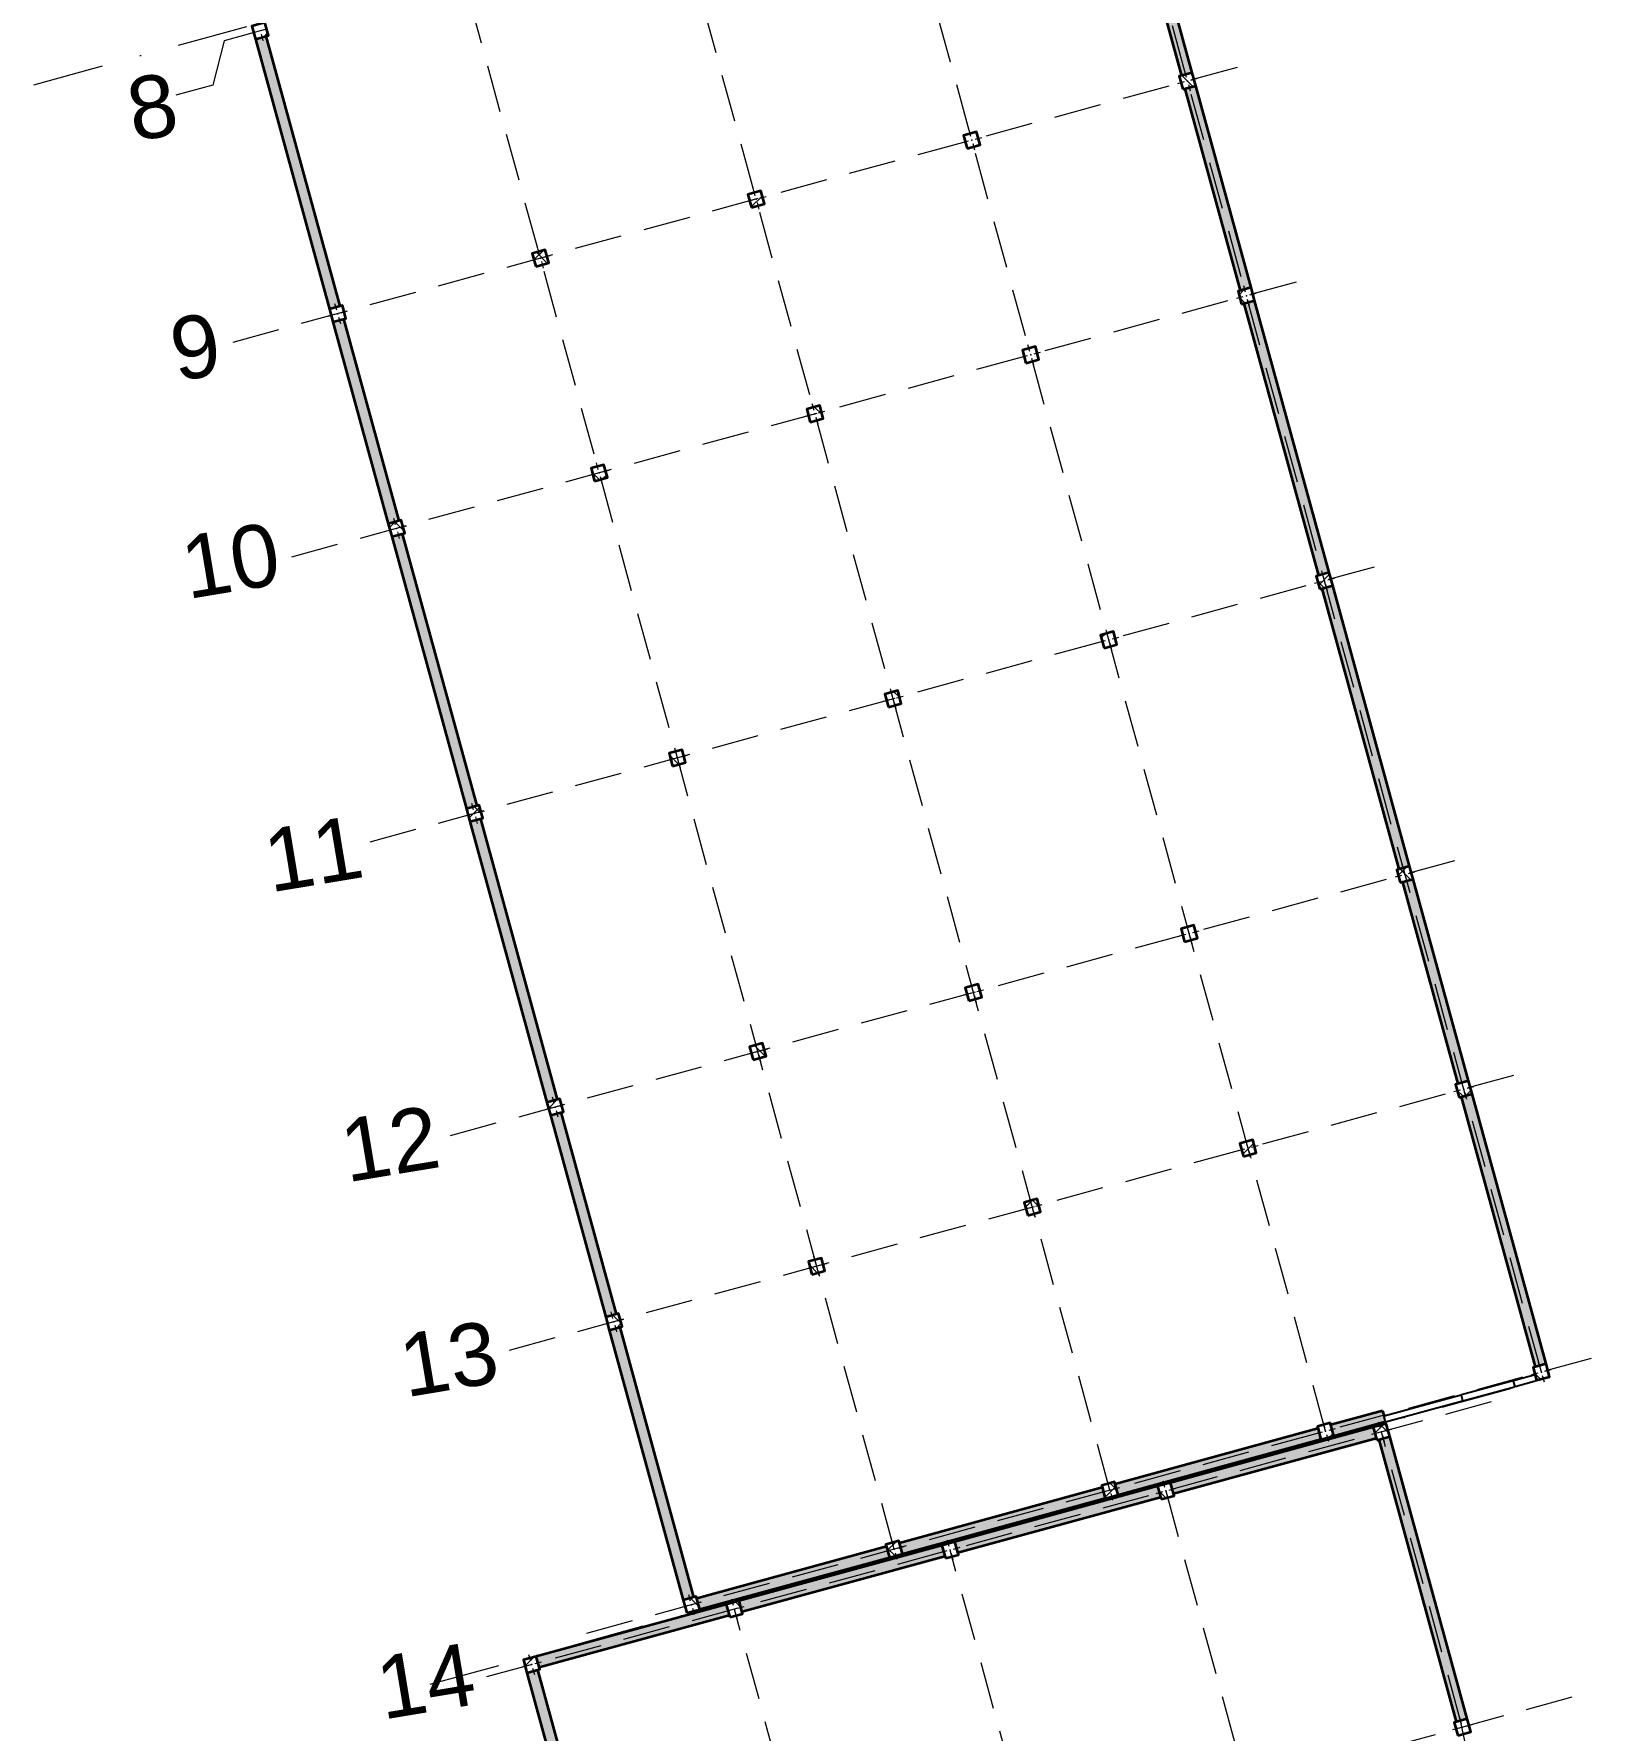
# Model space of a CAD drawing. Header units: millimetres. Extents: x 3404150 to 5321756, y 189673 to 670966.
# Drawn here: x 4110117 to 4144929, y 476720 to 514660 of the extents above; entities that cross this region are included whole.
import ezdxf

# ---------------------------------------------------------------- set-up
doc = ezdxf.new("R2010")
doc.units = ezdxf.units.MM
doc.header["$MEASUREMENT"] = 0
doc.set_wipeout_variables(frame=1)
for name, pattern in [('Dot & Dashed', [3351.388812, 1587.5, -881.944444, 0, -881.944368]), ('Hidden', [1587.5, 1058.333333, -529.166667]), ('Wipeout_Contour', [1000, 0, -1000])]:
    doc.linetypes.add(name, pattern=pattern)
for name, color, linetype, lineweight in [('Drawing & Figure_Pen_No__20', 1, 'Continuous', 0), ('New_Structural - Bearing_Pen_No__1', 7, 'Continuous', 13), ('New_Structural - Bearing_Pen_No__21', 7, 'Continuous', 35), ('New_Structural - Bearing_Pen_No__22', 8, 'Continuous', 35)]:
    doc.layers.add(name, color=color, linetype=linetype, lineweight=lineweight)
for name, color, linetype, lineweight, true_color in [('New_2D Drafting - General_Pen_No__68', 7, 'Continuous', 20, 0xfd4435), ('New_Drawing & Figure_Pen_No__61', 7, 'Continuous', 20, 0x6a6a6a), ('New_Structural - Bearing_Pen_No__102', 7, 'Continuous', 13, 0xcccccc), ('New_Structural - Bearing_Pen_No__161', 7, 'Continuous', 13, 0x6a6a6a), ('New_Structural - Bearing_Pen_No__87', 7, 'Continuous', 20, 0x6a6a6a)]:
    doc.layers.add(name, color=color, linetype=linetype, lineweight=lineweight, true_color=true_color)
doc.layers.add('New_Structural - Bearing', color=7, linetype='Continuous')
doc.styles.add('GENERATED_STYLE_1', font='arial.ttf')
pattern_1 = [(45, (0, 0), (-459.61939, 459.61939), []), (135, (0, 0), (459.61939, 459.61939), [])]

msp = doc.modelspace()

# ---------------------------------------------------------------- hatches: boundary and pattern name
at = {"layer": 'New_Structural - Bearing_Pen_No__1', "linetype": 'Continuous', "lineweight": 0, "true_color": 0x5f5f5f}
for points in [[(4134359, 519828), (4134118, 519762), (4135772, 513725), (4136013, 513791)], [(4115070, 514545), (4116723, 508507), (4116964, 508573), (4115311, 514611)], [(4136092, 513501), (4135851, 513435), (4137087, 508922), (4137328, 508988)], [(4137166, 508632), (4138833, 502546), (4139075, 502612), (4137408, 508698)], [(4117044, 508284), (4116803, 508218), (4118039, 503704), (4118280, 503770)], [(4118118, 503415), (4119785, 497329), (4120026, 497395), (4118359, 503481)], [(4139154, 502323), (4138913, 502257), (4140632, 495978), (4140874, 496044)], [(4119864, 497040), (4121584, 490761), (4121825, 490827), (4120105, 497106)], [(4140712, 495689), (4141948, 491175), (4142189, 491241), (4140953, 495755)], [(4142027, 490886), (4143681, 484846), (4143923, 484912), (4142268, 490952)], [(4121904, 490538), (4121663, 490472), (4122900, 485958), (4123141, 486024)], [(4123220, 485735), (4122979, 485669), (4124633, 479629), (4124874, 479695)], [(4139113, 483545), (4139179, 483304), (4140336, 483621), (4140270, 483862)], [(4134291, 482224), (4134357, 481983), (4138890, 483225), (4138824, 483466)], [(4135527, 482252), (4135593, 482011), (4140126, 483253), (4140060, 483494)], [(4140188, 483218), (4141917, 476903), (4142158, 476969), (4140429, 483284)], [(4129468, 480904), (4129534, 480662), (4134067, 481904), (4134001, 482145)], [(4135238, 482173), (4130705, 480931), (4130771, 480690), (4135304, 481932)], [(4124935, 479662), (4125001, 479421), (4129245, 480583), (4129179, 480824)], [(4125882, 479610), (4125948, 479369), (4130481, 480611), (4130415, 480852)], [(4121349, 478369), (4121415, 478128), (4125659, 479290), (4125593, 479531)], [(4121139, 478000), (4122869, 471686), (4123110, 471752), (4121380, 478066)]]:
    msp.add_hatch(color=251, dxfattribs=at).paths.add_polyline_path(points)
at = {"layer": 'New_Structural - Bearing_Pen_No__102', "linetype": 'Continuous', "lineweight": 13, "true_color": 0xcccccc}
h = msp.add_hatch(dxfattribs=at)
h.set_pattern_fill('CONCRETE_BLOCK', color=254, style=0, pattern_type=2)
h.set_pattern_definition(pattern_1)
h.paths.add_polyline_path([(4143189, 484525), (4142032, 484208), (4142063, 484092), (4143221, 484409)])
h = msp.add_hatch(dxfattribs=at)
h.set_pattern_fill('CONCRETE_BLOCK', color=254, style=0, pattern_type=2)
h.set_pattern_definition(pattern_1)
h.paths.add_polyline_path([(4143199, 484527), (4143230, 484412), (4143713, 484544), (4143681, 484660)])
h = msp.add_hatch(dxfattribs=at)
h.set_pattern_fill('CONCRETE_BLOCK', color=254, style=0, pattern_type=2)
h.set_pattern_definition(pattern_1)
h.paths.add_polyline_path([(4142022, 484205), (4140305, 483735), (4140337, 483619), (4142054, 484089)])
at = {"layer": 'New_Structural - Bearing_Pen_No__161', "linetype": 'Continuous', "lineweight": 13, "true_color": 0x6a6a6a}
h = msp.add_hatch(dxfattribs=at)
h.set_pattern_fill('CONCRETE_BLOCK', color=251, style=0, pattern_type=2)
h.set_pattern_definition(pattern_1)
h.paths.add_polyline_path([(4115070, 514545), (4115359, 514624), (4115280, 514914), (4114990, 514834)])
h = msp.add_hatch(dxfattribs=at)
h.set_pattern_fill('CONCRETE_BLOCK', color=251, style=0, pattern_type=2)
h.set_pattern_definition(pattern_1)
h.paths.add_polyline_path([(4135803, 513422), (4136092, 513501), (4136013, 513791), (4135723, 513712)])
h = msp.add_hatch(dxfattribs=at)
h.set_pattern_fill('CONCRETE_BLOCK', color=251, style=0, pattern_type=2)
h.set_pattern_definition(pattern_1)
h.paths.add_polyline_path([(4130980, 512101), (4131270, 512181), (4131190, 512470), (4130901, 512391)])
h = msp.add_hatch(dxfattribs=at)
h.set_pattern_fill('CONCRETE_BLOCK', color=251, style=0, pattern_type=2)
h.set_pattern_definition(pattern_1)
h.paths.add_polyline_path([(4126158, 510780), (4126447, 510860), (4126368, 511149), (4126079, 511070)])
h = msp.add_hatch(dxfattribs=at)
h.set_pattern_fill('CONCRETE_BLOCK', color=251, style=0, pattern_type=2)
h.set_pattern_definition(pattern_1)
h.paths.add_polyline_path([(4121336, 509460), (4121625, 509539), (4121546, 509828), (4121256, 509749)])
h = msp.add_hatch(dxfattribs=at)
h.set_pattern_fill('CONCRETE_BLOCK', color=251, style=0, pattern_type=2)
h.set_pattern_definition(pattern_1)
h.paths.add_polyline_path([(4137118, 508619), (4137408, 508698), (4137328, 508988), (4137039, 508908)])
h = msp.add_hatch(dxfattribs=at)
h.set_pattern_fill('CONCRETE_BLOCK', color=251, style=0, pattern_type=2)
h.set_pattern_definition(pattern_1)
h.paths.add_polyline_path([(4116803, 508218), (4117092, 508297), (4117013, 508587), (4116723, 508507)])
h = msp.add_hatch(dxfattribs=at)
h.set_pattern_fill('CONCRETE_BLOCK', color=251, style=0, pattern_type=2)
h.set_pattern_definition(pattern_1)
h.paths.add_polyline_path([(4132296, 507298), (4132585, 507377), (4132506, 507667), (4132217, 507588)])
h = msp.add_hatch(dxfattribs=at)
h.set_pattern_fill('CONCRETE_BLOCK', color=251, style=0, pattern_type=2)
h.set_pattern_definition(pattern_1)
h.paths.add_polyline_path([(4127473, 505977), (4127763, 506057), (4127684, 506346), (4127394, 506267)])
h = msp.add_hatch(dxfattribs=at)
h.set_pattern_fill('CONCRETE_BLOCK', color=251, style=0, pattern_type=2)
h.set_pattern_definition(pattern_1)
h.paths.add_polyline_path([(4122651, 504656), (4122940, 504736), (4122861, 505025), (4122572, 504946)])
h = msp.add_hatch(dxfattribs=at)
h.set_pattern_fill('CONCRETE_BLOCK', color=251, style=0, pattern_type=2)
h.set_pattern_definition(pattern_1)
h.paths.add_polyline_path([(4118118, 503415), (4118407, 503494), (4118328, 503783), (4118039, 503704)])
h = msp.add_hatch(dxfattribs=at)
h.set_pattern_fill('CONCRETE_BLOCK', color=251, style=0, pattern_type=2)
h.set_pattern_definition(pattern_1)
h.paths.add_polyline_path([(4138864, 502244), (4139154, 502323), (4139075, 502612), (4138785, 502533)])
h = msp.add_hatch(dxfattribs=at)
h.set_pattern_fill('CONCRETE_BLOCK', color=251, style=0, pattern_type=2)
h.set_pattern_definition(pattern_1)
h.paths.add_polyline_path([(4134042, 500923), (4134331, 501002), (4134252, 501292), (4133963, 501212)])
h = msp.add_hatch(dxfattribs=at)
h.set_pattern_fill('CONCRETE_BLOCK', color=251, style=0, pattern_type=2)
h.set_pattern_definition(pattern_1)
h.paths.add_polyline_path([(4129220, 499602), (4129509, 499681), (4129430, 499971), (4129140, 499892)])
h = msp.add_hatch(dxfattribs=at)
h.set_pattern_fill('CONCRETE_BLOCK', color=251, style=0, pattern_type=2)
h.set_pattern_definition(pattern_1)
h.paths.add_polyline_path([(4124397, 498281), (4124687, 498361), (4124607, 498650), (4124318, 498571)])
h = msp.add_hatch(dxfattribs=at)
h.set_pattern_fill('CONCRETE_BLOCK', color=251, style=0, pattern_type=2)
h.set_pattern_definition(pattern_1)
h.paths.add_polyline_path([(4119864, 497040), (4120154, 497119), (4120074, 497408), (4119785, 497329)])
h = msp.add_hatch(dxfattribs=at)
h.set_pattern_fill('CONCRETE_BLOCK', color=251, style=0, pattern_type=2)
h.set_pattern_definition(pattern_1)
h.paths.add_polyline_path([(4140663, 495676), (4140953, 495755), (4140874, 496044), (4140584, 495965)])
h = msp.add_hatch(dxfattribs=at)
h.set_pattern_fill('CONCRETE_BLOCK', color=251, style=0, pattern_type=2)
h.set_pattern_definition(pattern_1)
h.paths.add_polyline_path([(4135841, 494355), (4136130, 494434), (4136051, 494724), (4135762, 494644)])
h = msp.add_hatch(dxfattribs=at)
h.set_pattern_fill('CONCRETE_BLOCK', color=251, style=0, pattern_type=2)
h.set_pattern_definition(pattern_1)
h.paths.add_polyline_path([(4131019, 493034), (4131308, 493113), (4131229, 493403), (4130939, 493323)])
h = msp.add_hatch(dxfattribs=at)
h.set_pattern_fill('CONCRETE_BLOCK', color=251, style=0, pattern_type=2)
h.set_pattern_definition(pattern_1)
h.paths.add_polyline_path([(4126196, 491713), (4126486, 491792), (4126406, 492082), (4126117, 492003)])
h = msp.add_hatch(dxfattribs=at)
h.set_pattern_fill('CONCRETE_BLOCK', color=251, style=0, pattern_type=2)
h.set_pattern_definition(pattern_1)
h.paths.add_polyline_path([(4141979, 490873), (4142268, 490952), (4142189, 491241), (4141900, 491162)])
h = msp.add_hatch(dxfattribs=at)
h.set_pattern_fill('CONCRETE_BLOCK', color=251, style=0, pattern_type=2)
h.set_pattern_definition(pattern_1)
h.paths.add_polyline_path([(4121663, 490472), (4121953, 490551), (4121873, 490840), (4121584, 490761)])
h = msp.add_hatch(dxfattribs=at)
h.set_pattern_fill('CONCRETE_BLOCK', color=251, style=0, pattern_type=2)
h.set_pattern_definition(pattern_1)
h.paths.add_polyline_path([(4137157, 489552), (4137446, 489631), (4137367, 489920), (4137077, 489841)])
h = msp.add_hatch(dxfattribs=at)
h.set_pattern_fill('CONCRETE_BLOCK', color=251, style=0, pattern_type=2)
h.set_pattern_definition(pattern_1)
h.paths.add_polyline_path([(4132334, 488231), (4132624, 488310), (4132544, 488600), (4132255, 488520)])
h = msp.add_hatch(dxfattribs=at)
h.set_pattern_fill('CONCRETE_BLOCK', color=251, style=0, pattern_type=2)
h.set_pattern_definition(pattern_1)
h.paths.add_polyline_path([(4127512, 486910), (4127801, 486989), (4127722, 487279), (4127433, 487199)])
h = msp.add_hatch(dxfattribs=at)
h.set_pattern_fill('CONCRETE_BLOCK', color=251, style=0, pattern_type=2)
h.set_pattern_definition(pattern_1)
h.paths.add_polyline_path([(4122979, 485669), (4123268, 485748), (4123189, 486037), (4122900, 485958)])
h = msp.add_hatch(dxfattribs=at)
h.set_pattern_fill('CONCRETE_BLOCK', color=251, style=0, pattern_type=2)
h.set_pattern_definition(pattern_1)
h.paths.add_polyline_path([(4138890, 483223), (4139179, 483302), (4139100, 483592), (4138811, 483512)])
h = msp.add_hatch(dxfattribs=at)
h.set_pattern_fill('CONCRETE_BLOCK', color=251, style=0, pattern_type=2)
h.set_pattern_definition(pattern_1)
h.paths.add_polyline_path([(4134068, 481902), (4134357, 481981), (4134278, 482271), (4133989, 482191)])
h = msp.add_hatch(dxfattribs=at)
h.set_pattern_fill('CONCRETE_BLOCK', color=251, style=0, pattern_type=2)
h.set_pattern_definition(pattern_1)
h.paths.add_polyline_path([(4135317, 481883), (4135606, 481963), (4135527, 482252), (4135238, 482173)])
h = msp.add_hatch(dxfattribs=at)
h.set_pattern_fill('CONCRETE_BLOCK', color=251, style=0, pattern_type=2)
h.set_pattern_definition(pattern_1)
h.paths.add_polyline_path([(4129245, 480581), (4129535, 480660), (4129455, 480950), (4129166, 480871)])
h = msp.add_hatch(dxfattribs=at)
h.set_pattern_fill('CONCRETE_BLOCK', color=251, style=0, pattern_type=2)
h.set_pattern_definition(pattern_1)
h.paths.add_polyline_path([(4130495, 480563), (4130784, 480642), (4130705, 480931), (4130415, 480852)])
h = msp.add_hatch(dxfattribs=at)
h.set_pattern_fill('CONCRETE_BLOCK', color=251, style=0, pattern_type=2)
h.set_pattern_definition(pattern_1)
h.paths.add_polyline_path([(4124712, 479340), (4125002, 479419), (4124922, 479708), (4124633, 479629)])
h = msp.add_hatch(dxfattribs=at)
h.set_pattern_fill('CONCRETE_BLOCK', color=251, style=0, pattern_type=2)
h.set_pattern_definition(pattern_1)
h.paths.add_polyline_path([(4125672, 479242), (4125962, 479321), (4125882, 479610), (4125593, 479531)])
h = msp.add_hatch(dxfattribs=at)
h.set_pattern_fill('CONCRETE_BLOCK', color=251, style=0, pattern_type=2)
h.set_pattern_definition(pattern_1)
h.paths.add_polyline_path([(4121139, 478000), (4121429, 478079), (4121349, 478369), (4121060, 478289)])
h = msp.add_hatch(dxfattribs=at)
h.set_pattern_fill('CONCRETE_BLOCK', color=251, style=0, pattern_type=2)
h.set_pattern_definition(pattern_1)
h.paths.add_polyline_path([(4141948, 476600), (4142238, 476680), (4142158, 476969), (4141869, 476890)])

# ---------------------------------------------------------------- linework, layer by layer
at = {"layer": 'New_2D Drafting - General_Pen_No__68', "color": 20, "linetype": 'Hidden', "lineweight": 20, "true_color": 0xfd4435}
for p, q in [((4135241, 520226), (4114368, 514509)), ((4138995, 483407), (4129352, 518613)), ((4134173, 482086), (4124530, 517292)), ((4129350, 480766), (4119708, 515971)), ((4114368, 514509), (4114114, 513516)), ((4137020, 513911), (4114251, 507675)), ((4114114, 513516), (4113289, 513290)), ((4138335, 509108), (4115566, 502871)), ((4140081, 502733), (4117313, 496496)), ((4141880, 496165), (4119112, 489928)), ((4143196, 491362), (4120427, 485125)), ((4142014, 476929), (4140244, 483389)), ((4135422, 482068), (4137231, 475464)), ((4132409, 474143), (4130600, 480747)), ((4127586, 472822), (4125777, 479426)), ((4144503, 477456), (4121239, 471084)), ((4143120, 471677), (4142014, 476929))]:
    msp.add_line(p, q, dxfattribs=at)
at = {"layer": 'New_Drawing & Figure_Pen_No__61', "color": 251, "linetype": 'Dot & Dashed', "lineweight": 20, "true_color": 0x6a6a6a, "flags": 128}
msp.add_lwpolyline([(4110117, 513525), (4129583, 518857), (4137230, 520952)], dxfattribs=at)
at = {"layer": 'New_Structural - Bearing_Pen_No__1', "color": 7, "linetype": 'Continuous', "lineweight": 13}
for p, q in [((4115196, 514652), (4115235, 514507)), ((4135887, 513684), (4135847, 513828)), ((4135831, 513585), (4135686, 513546)), ((4135929, 513529), (4135968, 513385)), ((4135985, 513628), (4136130, 513667)), ((4131008, 512264), (4130864, 512225)), ((4131064, 512363), (4131025, 512507)), ((4131106, 512208), (4131146, 512064)), ((4131162, 512307), (4131307, 512346)), ((4126242, 511042), (4126202, 511187)), ((4126186, 510944), (4126041, 510904)), ((4126284, 510888), (4126324, 510743)), ((4126340, 510986), (4126485, 511025)), ((4121363, 509623), (4121219, 509583)), ((4121419, 509721), (4121380, 509866)), ((4121462, 509567), (4121501, 509422)), ((4121518, 509665), (4121662, 509705)), ((4137146, 508782), (4137001, 508743)), ((4137202, 508881), (4137163, 509025)), ((4137300, 508825), (4137445, 508864)), ((4116886, 508479), (4116847, 508624)), ((4116985, 508423), (4117129, 508463)), ((4137244, 508726), (4137284, 508582)), ((4116830, 508381), (4116686, 508341)), ((4116929, 508325), (4116968, 508180)), ((4132380, 507560), (4132340, 507704)), ((4132324, 507461), (4132179, 507422)), ((4132422, 507405), (4132462, 507261)), ((4132478, 507504), (4132623, 507543)), ((4127501, 506141), (4127357, 506101)), ((4127557, 506239), (4127518, 506383)), ((4127656, 506183), (4127800, 506222)), ((4127600, 506084), (4127639, 505940)), ((4122735, 504918), (4122695, 505063)), ((4122679, 504820), (4122534, 504780)), ((4122777, 504764), (4122817, 504619)), ((4122833, 504862), (4122978, 504902)), ((4118146, 503578), (4118001, 503538)), ((4118202, 503676), (4118162, 503821)), ((4118244, 503522), (4118284, 503377)), ((4118300, 503620), (4118445, 503660)), ((4138892, 502407), (4138748, 502367)), ((4138948, 502505), (4138909, 502650)), ((4138991, 502351), (4139030, 502206)), ((4139047, 502449), (4139191, 502489)), ((4134126, 501184), (4134086, 501329)), ((4134070, 501086), (4133925, 501047)), ((4134168, 501030), (4134208, 500885)), ((4134224, 501128), (4134369, 501168)), ((4129248, 499765), (4129103, 499726)), ((4129304, 499864), (4129264, 500008)), ((4129346, 499709), (4129385, 499565)), ((4129402, 499808), (4129547, 499847)), ((4124481, 498543), (4124442, 498687)), ((4124425, 498444), (4124281, 498405)), ((4124523, 498388), (4124563, 498244)), ((4124580, 498487), (4124724, 498526)), ((4119948, 497301), (4119909, 497446)), ((4119892, 497203), (4119747, 497163)), ((4119990, 497147), (4120030, 497002)), ((4120046, 497245), (4120191, 497285)), ((4140747, 495937), (4140708, 496082)), ((4140846, 495881), (4140990, 495921)), ((4140691, 495839), (4140547, 495799)), ((4140790, 495783), (4140829, 495638)), ((4135925, 494616), (4135885, 494761)), ((4135869, 494518), (4135724, 494478)), ((4135967, 494462), (4136007, 494317)), ((4136023, 494560), (4136168, 494600)), ((4131103, 493296), (4131063, 493440)), ((4131201, 493240), (4131346, 493279)), ((4131047, 493197), (4130902, 493158)), ((4131145, 493141), (4131184, 492997)), ((4126280, 491975), (4126241, 492119)), ((4126224, 491876), (4126080, 491837)), ((4126322, 491820), (4126362, 491676)), ((4126379, 491919), (4126523, 491958)), ((4142007, 491036), (4141862, 490996)), ((4142063, 491134), (4142023, 491279)), ((4142105, 490980), (4142145, 490835)), ((4142161, 491078), (4142306, 491118)), ((4121691, 490635), (4121546, 490595)), ((4121747, 490733), (4121708, 490878)), ((4121789, 490579), (4121829, 490434)), ((4121845, 490677), (4121990, 490717)), ((4137241, 489813), (4137201, 489958)), ((4137185, 489715), (4137040, 489675)), ((4137283, 489659), (4137322, 489514)), ((4137339, 489757), (4137484, 489797)), ((4132362, 488394), (4132217, 488355)), ((4132418, 488492), (4132379, 488637)), ((4132460, 488338), (4132500, 488193)), ((4132516, 488436), (4132661, 488476)), ((4127596, 487172), (4127556, 487316)), ((4127694, 487116), (4127839, 487155)), ((4127540, 487073), (4127395, 487034)), ((4127638, 487017), (4127678, 486873)), ((4123063, 485930), (4123023, 486075)), ((4123007, 485832), (4122862, 485792)), ((4123105, 485776), (4123145, 485631)), ((4123161, 485874), (4123306, 485914)), ((4138918, 483386), (4138773, 483347)), ((4138974, 483484), (4138934, 483629)), ((4139072, 483428), (4139217, 483468)), ((4140167, 483368), (4140023, 483328)), ((4139016, 483330), (4139056, 483185)), ((4140266, 483311), (4140305, 483167)), ((4134152, 482164), (4134112, 482308)), ((4135401, 482145), (4135361, 482290)), ((4134096, 482065), (4133951, 482026)), ((4134194, 482009), (4134234, 481865)), ((4134250, 482108), (4134395, 482147)), ((4135345, 482047), (4135200, 482007)), ((4135443, 481991), (4135483, 481846)), ((4135499, 482089), (4135644, 482129)), ((4129273, 480744), (4129129, 480705)), ((4129329, 480843), (4129290, 480987)), ((4129428, 480787), (4129572, 480826)), ((4130523, 480726), (4130378, 480686)), ((4130579, 480824), (4130539, 480969)), ((4130677, 480768), (4130822, 480808)), ((4129372, 480688), (4129411, 480544)), ((4130621, 480670), (4130661, 480525)), ((4124796, 479601), (4124757, 479746)), ((4124895, 479545), (4125039, 479585)), ((4125756, 479503), (4125717, 479648)), ((4124740, 479503), (4124596, 479463)), ((4124839, 479447), (4124878, 479302)), ((4125700, 479405), (4125556, 479365)), ((4125798, 479349), (4125838, 479204)), ((4125855, 479447), (4125999, 479487)), ((4121167, 478163), (4121022, 478124)), ((4121223, 478262), (4121184, 478406)), ((4121265, 478107), (4121305, 477963)), ((4121321, 478206), (4121466, 478245)), ((4142032, 476862), (4141993, 477007)), ((4141976, 476764), (4141832, 476724)), ((4142130, 476806), (4142275, 476845))]:
    msp.add_line(p, q, dxfattribs=at)
for p in [(4135908, 513606), (4131085, 512286), (4126263, 510965), (4121441, 509644), (4137223, 508803), (4116908, 508402), (4132401, 507483), (4127579, 506162), (4122756, 504841), (4118223, 503599), (4138969, 502428), (4134147, 501107), (4129325, 499786), (4124502, 498466), (4119969, 497224), (4140768, 495860), (4135946, 494539), (4131124, 493218), (4126301, 491898), (4142084, 491057), (4121768, 490656), (4137262, 489736), (4132439, 488415), (4127617, 487094), (4123084, 485853), (4138995, 483407), (4140244, 483389), (4134173, 482086), (4135422, 482068), (4129350, 480766), (4130600, 480747), (4124817, 479524), (4125777, 479426), (4121244, 478184), (4142053, 476785)]:
    msp.add_point(p, dxfattribs=at)
at = {"layer": 'New_Structural - Bearing_Pen_No__21', "color": 7, "linetype": 'Continuous', "lineweight": 35}
for points in [[(4115070, 514545), (4115359, 514624), (4115280, 514914), (4114990, 514834)], [(4135803, 513422), (4136092, 513501), (4136013, 513791), (4135723, 513712)], [(4130980, 512101), (4131270, 512181), (4131190, 512470), (4130901, 512391)], [(4126158, 510780), (4126447, 510860), (4126368, 511149), (4126079, 511070)], [(4121336, 509460), (4121625, 509539), (4121546, 509828), (4121256, 509749)], [(4137118, 508619), (4137408, 508698), (4137328, 508988), (4137039, 508908)], [(4116803, 508218), (4117092, 508297), (4117013, 508587), (4116723, 508507)], [(4132296, 507298), (4132585, 507377), (4132506, 507667), (4132217, 507588)], [(4127473, 505977), (4127763, 506057), (4127684, 506346), (4127394, 506267)], [(4122651, 504656), (4122940, 504736), (4122861, 505025), (4122572, 504946)], [(4118118, 503415), (4118407, 503494), (4118328, 503783), (4118039, 503704)], [(4138864, 502244), (4139154, 502323), (4139075, 502612), (4138785, 502533)], [(4134042, 500923), (4134331, 501002), (4134252, 501292), (4133963, 501212)], [(4129220, 499602), (4129509, 499681), (4129430, 499971), (4129140, 499892)], [(4124397, 498281), (4124687, 498361), (4124607, 498650), (4124318, 498571)], [(4119864, 497040), (4120154, 497119), (4120074, 497408), (4119785, 497329)], [(4140663, 495676), (4140953, 495755), (4140874, 496044), (4140584, 495965)], [(4135841, 494355), (4136130, 494434), (4136051, 494724), (4135762, 494644)], [(4131019, 493034), (4131308, 493113), (4131229, 493403), (4130939, 493323)], [(4126196, 491713), (4126486, 491792), (4126406, 492082), (4126117, 492003)], [(4141979, 490873), (4142268, 490952), (4142189, 491241), (4141900, 491162)], [(4121663, 490472), (4121953, 490551), (4121873, 490840), (4121584, 490761)], [(4137157, 489552), (4137446, 489631), (4137367, 489920), (4137077, 489841)], [(4132334, 488231), (4132624, 488310), (4132544, 488600), (4132255, 488520)], [(4127512, 486910), (4127801, 486989), (4127722, 487279), (4127433, 487199)], [(4122979, 485669), (4123268, 485748), (4123189, 486037), (4122900, 485958)], [(4138890, 483223), (4139179, 483302), (4139100, 483592), (4138811, 483512)], [(4134068, 481902), (4134357, 481981), (4134278, 482271), (4133989, 482191)], [(4135317, 481883), (4135606, 481963), (4135527, 482252), (4135238, 482173)], [(4129245, 480581), (4129535, 480660), (4129455, 480950), (4129166, 480871)], [(4130495, 480563), (4130784, 480642), (4130705, 480931), (4130415, 480852)], [(4124712, 479340), (4125002, 479419), (4124922, 479708), (4124633, 479629)], [(4125672, 479242), (4125962, 479321), (4125882, 479610), (4125593, 479531)], [(4121139, 478000), (4121429, 478079), (4121349, 478369), (4121060, 478289)], [(4141948, 476600), (4142238, 476680), (4142158, 476969), (4141869, 476890)]]:
    msp.add_lwpolyline(points, close=True, dxfattribs=at)
at = {"layer": 'New_Structural - Bearing_Pen_No__22', "color": 8, "linetype": 'Continuous', "lineweight": 35}
for points in [[(4136013, 513791), (4134359, 519828)], [(4134118, 519762), (4135772, 513725)], [(4115070, 514545), (4116723, 508507)], [(4116964, 508573), (4115311, 514611)], [(4135851, 513435), (4137087, 508922)], [(4137328, 508988), (4136092, 513501)], [(4137166, 508632), (4138833, 502546)], [(4139075, 502612), (4137408, 508698)], [(4116803, 508218), (4118039, 503704)], [(4118280, 503770), (4117044, 508284)], [(4120026, 497395), (4118359, 503481)], [(4118118, 503415), (4119785, 497329)], [(4138913, 502257), (4140632, 495978)], [(4140874, 496044), (4139154, 502323)], [(4119864, 497040), (4121584, 490761)], [(4121825, 490827), (4120105, 497106)], [(4140712, 495689), (4141948, 491175)], [(4142189, 491241), (4140953, 495755)], [(4143923, 484912), (4142268, 490952)], [(4142027, 490886), (4143681, 484846)], [(4121663, 490472), (4122900, 485958)], [(4123141, 486024), (4121904, 490538)], [(4122979, 485669), (4124633, 479629)], [(4124874, 479695), (4123220, 485735)], [(4143189, 484525), (4142032, 484208)], [(4143221, 484409), (4143189, 484525)], [(4143681, 484660), (4143199, 484527)], [(4143199, 484527), (4143230, 484412)], [(4143230, 484412), (4143713, 484544)], [(4142022, 484205), (4140305, 483735)], [(4142054, 484089), (4142022, 484205)], [(4142032, 484208), (4142063, 484092)], [(4142063, 484092), (4143221, 484409)], [(4140270, 483862), (4139113, 483545)], [(4140270, 483862), (4140336, 483621)], [(4140337, 483619), (4142054, 484089)], [(4138824, 483466), (4134291, 482224)], [(4140060, 483494), (4135527, 482252)], [(4139179, 483304), (4140336, 483621)], [(4140305, 483735), (4140337, 483619)], [(4134357, 481983), (4138890, 483225)], [(4135593, 482011), (4140126, 483253)], [(4140188, 483218), (4141917, 476903)], [(4142158, 476969), (4140429, 483284)], [(4134001, 482145), (4129468, 480904)], [(4129534, 480662), (4134067, 481904)], [(4135238, 482173), (4130705, 480931)], [(4130771, 480690), (4135304, 481932)], [(4129179, 480824), (4124935, 479662)], [(4130415, 480852), (4125882, 479610)], [(4125001, 479421), (4129245, 480583)], [(4125948, 479369), (4130481, 480611)], [(4125593, 479531), (4121349, 478369)], [(4121415, 478128), (4125659, 479290)], [(4123110, 471752), (4121380, 478066)], [(4121139, 478000), (4122869, 471686)]]:
    msp.add_lwpolyline(points, dxfattribs=at)

# ---------------------------------------------------------------- texts
at = {"layer": 'Drawing & Figure_Pen_No__20', "color": 1, "linetype": 'Continuous', "lineweight": 0, "char_height": 1400, "attachment_point": 7, "rotation": 9.425, "style": 'GENERATED_STYLE_1'}
for s, insert in [('\\A1;{\\pql;\\fArial|b0|i0|c0|p0;\\W1.000000;8}', (4112344, 512234)), ('\\A1;{\\pql;\\fArial|b0|i0|c0|p0;\\W1.000000;9}', (4113308, 506866)), ('\\A1;{\\pql;\\fArial|b0|i0|c0|p0;\\W1.000000;10}', (4113557, 501996)), ('\\A1;{\\pql;\\fArial|b0|i0|c0|p0;\\W1.000000;11}', (4115403, 495454)), ('\\A1;{\\pql;\\fArial|b0|i0|c0|p0;\\W1.000000;12}', (4117116, 488969)), ('\\A1;{\\pql;\\fArial|b0|i0|c0|p0;\\W1.000000;13}', (4118436, 484141)), ('\\A1;{\\pql;\\fArial|b0|i0|c0|p0;\\W1.000000;14}', (4117916, 476951))]:
    msp.add_mtext(s, dxfattribs=dict(at, insert=insert))

# ---------------------------------------------------------------- next in the draw order: wipeouts: each hides what was drawn before it
at = {"color": 254, "linetype": 'Wipeout_Contour', "lineweight": 0, "ltscale": 16686760.61949988}
msp.add_wipeout([(4143199, 484527), (4143230, 484412), (4143713, 484544), (4143681, 484660)], dxfattribs=at).dxf.layer = 'New_Structural - Bearing'

# ---------------------------------------------------------------- next in the draw order: hatches: boundary and pattern name
at = {"layer": 'New_Structural - Bearing_Pen_No__161', "linetype": 'Continuous', "lineweight": 13, "true_color": 0x6a6a6a}
h = msp.add_hatch(dxfattribs=at)
h.set_pattern_fill('CONCRETE_BLOCK', color=251, style=0, pattern_type=2)
h.set_pattern_definition(pattern_1)
h.paths.add_polyline_path([(4143713, 484544), (4144002, 484623), (4143923, 484912), (4143633, 484833)])

# ---------------------------------------------------------------- next in the draw order: linework, layer by layer
at = {"layer": 'New_2D Drafting - General_Pen_No__68', "color": 20, "linetype": 'Hidden', "lineweight": 20, "true_color": 0xfd4435}
msp.add_line((4143818, 484728), (4134175, 519933), dxfattribs=at)
at = {"layer": 'New_Structural - Bearing_Pen_No__1', "color": 7, "linetype": 'Continuous', "lineweight": 13}
for p, q in [((4143796, 484805), (4143757, 484950)), ((4143740, 484707), (4143596, 484667)), ((4143839, 484651), (4143878, 484506)), ((4143895, 484749), (4144039, 484789))]:
    msp.add_line(p, q, dxfattribs=at)
msp.add_point((4143818, 484728), dxfattribs=at)
at = {"layer": 'New_Structural - Bearing_Pen_No__21', "color": 7, "linetype": 'Continuous', "lineweight": 35}
msp.add_lwpolyline([(4143713, 484544), (4144002, 484623), (4143923, 484912), (4143633, 484833)], close=True, dxfattribs=at)
at = {"layer": 'New_Structural - Bearing_Pen_No__87', "color": 251, "linetype": 'Continuous', "lineweight": 20, "true_color": 0x6a6a6a}
for points in [[(4143681, 484660), (4143199, 484527)], [(4143199, 484527), (4143230, 484412)], [(4143230, 484412), (4143713, 484544)]]:
    msp.add_lwpolyline(points, dxfattribs=at)

# ---------------------------------------------------------------- next in the draw order: wipeouts: each hides what was drawn before it
at = {"color": 254, "linetype": 'Wipeout_Contour', "lineweight": 0, "ltscale": 16683359.74018883}
msp.add_wipeout([(4143189, 484525), (4142032, 484208), (4142063, 484092), (4143221, 484409)], dxfattribs=at).dxf.layer = 'New_Structural - Bearing'

# ---------------------------------------------------------------- next in the draw order: linework, layer by layer
at = {"layer": 'New_Structural - Bearing_Pen_No__87', "color": 251, "linetype": 'Continuous', "lineweight": 20, "true_color": 0x6a6a6a}
for points in [[(4143189, 484525), (4142032, 484208)], [(4143221, 484409), (4143189, 484525)], [(4142032, 484208), (4142063, 484092)], [(4142063, 484092), (4143221, 484409)]]:
    msp.add_lwpolyline(points, dxfattribs=at)

# ---------------------------------------------------------------- next in the draw order: wipeouts: each hides what was drawn before it
at = {"color": 254, "linetype": 'Wipeout_Contour', "lineweight": 0, "ltscale": 16677428.01142243}
msp.add_wipeout([(4142022, 484205), (4140305, 483735), (4140337, 483619), (4142054, 484089)], dxfattribs=at).dxf.layer = 'New_Structural - Bearing'

# ---------------------------------------------------------------- next in the draw order: hatches: boundary and pattern name
at = {"layer": 'New_Structural - Bearing_Pen_No__161', "linetype": 'Continuous', "lineweight": 13, "true_color": 0x6a6a6a}
h = msp.add_hatch(dxfattribs=at)
h.set_pattern_fill('CONCRETE_BLOCK', color=251, style=0, pattern_type=2)
h.set_pattern_definition(pattern_1)
h.paths.add_polyline_path([(4140139, 483204), (4140429, 483284), (4140350, 483573), (4140060, 483494)])

# ---------------------------------------------------------------- next in the draw order: linework, layer by layer
at = {"layer": 'New_2D Drafting - General_Pen_No__68', "color": 20, "linetype": 'Hidden', "lineweight": 20, "true_color": 0xfd4435}
for p, q in [((4144929, 485033), (4122161, 478796)), ((4142694, 484060), (4119925, 477823))]:
    msp.add_line(p, q, dxfattribs=at)
at = {"layer": 'New_Drawing & Figure_Pen_No__61', "color": 251, "linetype": 'Dot & Dashed', "lineweight": 20, "true_color": 0x6a6a6a, "flags": 128}
msp.add_lwpolyline([(4118977, 477745), (4124718, 479317), (4140343, 483597), (4144268, 484672)], dxfattribs=at)
at = {"layer": 'New_Structural - Bearing_Pen_No__1', "color": 7, "linetype": 'Continuous', "lineweight": 13}
for p, q in [((4140223, 483466), (4140184, 483610)), ((4140322, 483410), (4140466, 483449))]:
    msp.add_line(p, q, dxfattribs=at)
at = {"layer": 'New_Structural - Bearing_Pen_No__21', "color": 7, "linetype": 'Continuous', "lineweight": 35}
msp.add_lwpolyline([(4140139, 483204), (4140429, 483284), (4140350, 483573), (4140060, 483494)], close=True, dxfattribs=at)
at = {"layer": 'New_Structural - Bearing_Pen_No__87', "color": 251, "linetype": 'Continuous', "lineweight": 20, "true_color": 0x6a6a6a}
for points in [[(4142022, 484205), (4140305, 483735)], [(4142054, 484089), (4142022, 484205)], [(4140337, 483619), (4142054, 484089)], [(4140305, 483735), (4140337, 483619)]]:
    msp.add_lwpolyline(points, dxfattribs=at)

doc.saveas('drawing.dxf')
